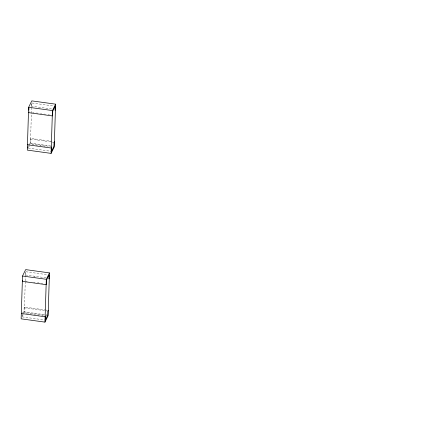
<?xml version="1.0" encoding="UTF-8"?>
<svg xmlns="http://www.w3.org/2000/svg" width="423" height="423" viewBox="0 0 423 423"><rect width="100%" height="100%" fill="white"/><g stroke="black" fill="none" stroke-linecap="round" stroke-linejoin="round"><path stroke-width="0.32" stroke-dasharray="2.12 1.59" d="M23.445 312.92L23.989 311.814L24.116 307.801L24.465 307.093L46.99 310.196M25.221 272.814L25.131 275.68L25.48 274.971L46.075 277.805M25.274 281.522L24.296 312.444L45.536 315.368M25.295 280.867L25.576 271.994M29.584 144.185L30.128 143.08L30.255 139.067L30.604 138.353L51.839 141.277M31.376 103.503L31.27 106.945L31.619 106.231L52.209 109.071M31.693 103.852L30.435 143.709L54.244 146.987M28.494 146.395L29.309 144.74M28.431 147.78L29.864 144.872M22.086 315.685L23.175 313.475M22.292 316.515L23.725 313.607M32.037 103.016L53.272 105.94M28.817 111.921L30.107 112.095M32.682 112.449L33.967 112.629M36.542 112.983L37.827 113.158M40.402 113.512L41.692 113.692M44.262 114.046L45.552 114.226M48.127 114.58L49.412 114.755M30.255 139.067L54.065 142.345M30.128 143.08L50.718 145.919M28.447 144.127L29.737 144.306M32.312 144.661L33.597 144.835M36.172 145.195L37.457 145.369M40.032 145.724L41.322 145.903M43.892 146.258L45.182 146.432M28.32 148.145L51.49 151.334M25.903 271.751L47.778 274.77M34.141 276.922L35.426 277.097M25.898 281.099L27.188 281.274M33.623 282.162L34.908 282.342M37.483 282.696L38.768 282.871M41.343 283.225L42.633 283.405M24.116 307.801L47.926 311.079M23.989 311.814L47.799 315.098M46.176 315.458L48.106 315.727M22.313 312.867L23.598 313.041M26.173 313.395L27.458 313.575M30.033 313.929L31.323 314.109M33.893 314.463L35.183 314.638M37.758 314.992L39.043 315.172M41.618 315.526L42.903 315.701M22.186 316.88L45.351 320.074"/><path stroke-width="0.63" d="M22.504 276.013L21.15 318.842L44.96 322.12L48.106 315.727L49.459 272.898L25.65 269.615L22.504 276.013L46.313 279.291L49.459 272.898M28.637 107.273L27.289 150.102L51.098 153.385L54.244 146.987L55.598 104.158L31.788 100.88L28.637 107.273L52.447 110.556L55.598 104.158M27.68 148.055L27.717 146.908M28.875 110.197L28.944 107.902M44.96 322.12L46.313 279.291M51.098 153.385L52.447 110.556M55.429 109.515L55.08 110.223L55.207 106.21L52.753 111.186L52.632 115.199L52.278 115.907L28.468 112.629M54.414 141.636L54.065 142.345L53.938 146.358L51.49 151.334L51.617 147.32L51.268 148.029L27.458 144.751M22.683 280.655L22.334 281.364L46.144 284.647L46.493 283.933L46.62 279.92L49.068 274.945L48.941 278.958L49.29 278.249M48.275 310.371L47.926 311.079L47.799 315.098L45.351 320.074L45.478 316.055L45.129 316.769L21.319 313.485"/></g></svg>
